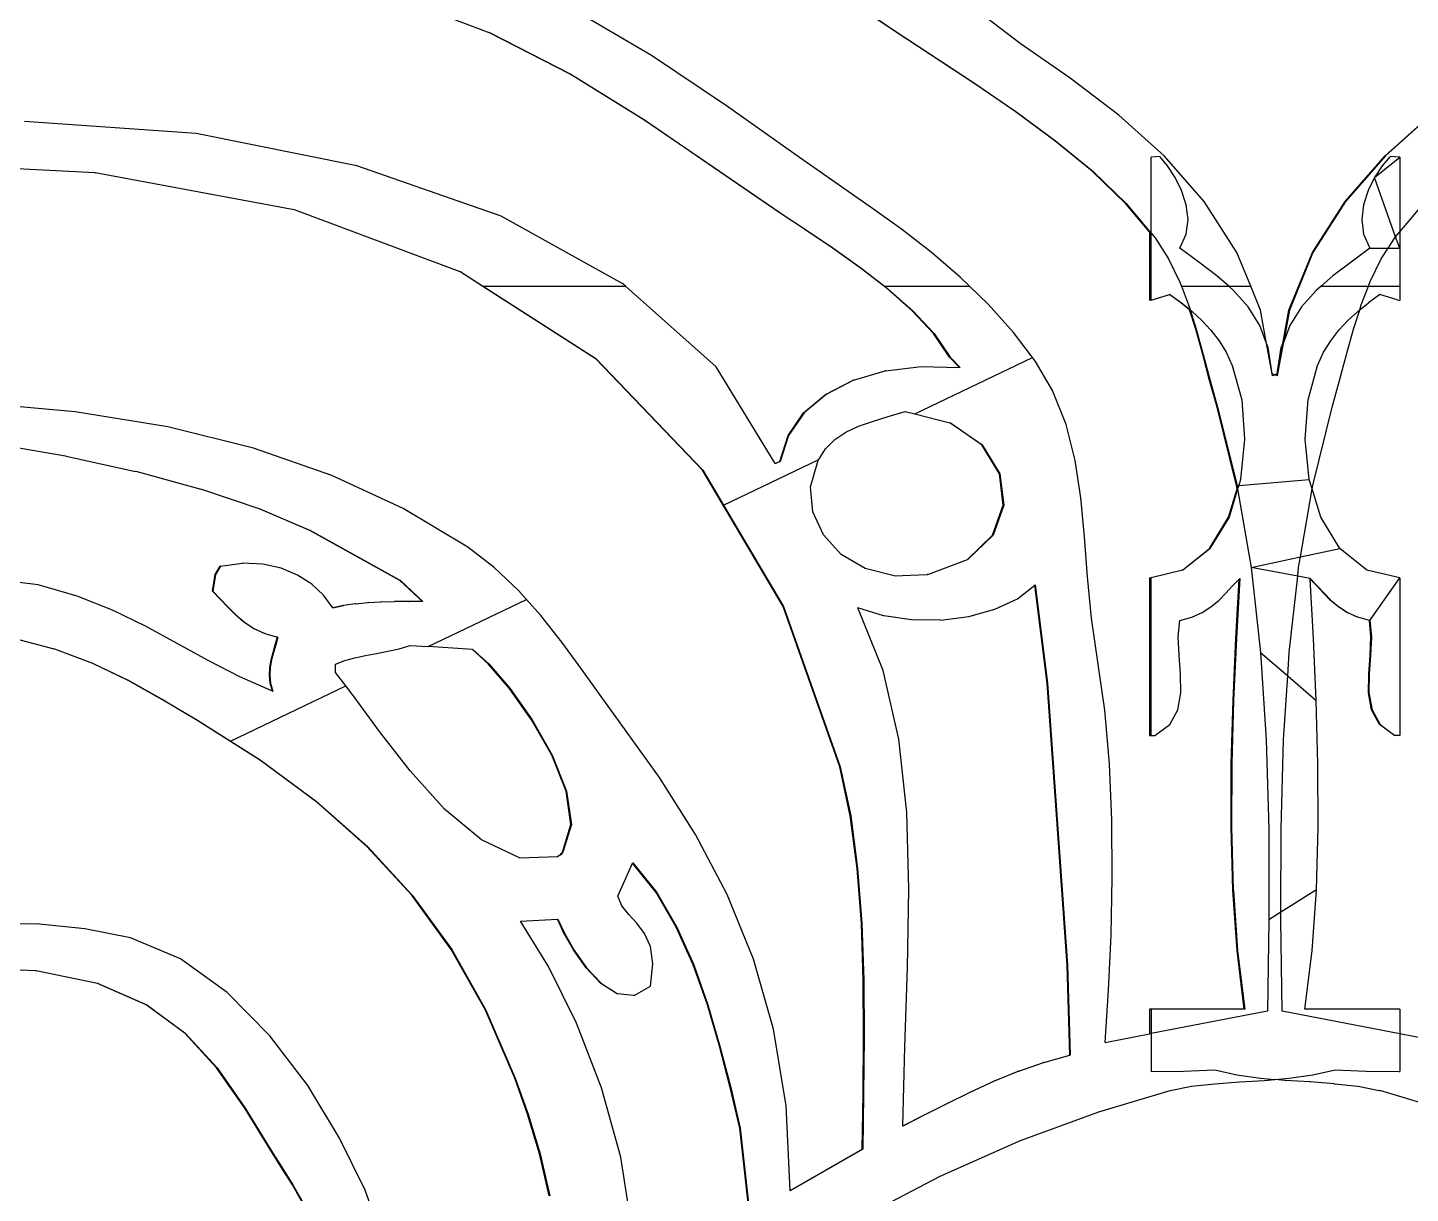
# Model space of a CAD drawing. Header units: inches. Extents: x -2812 to 9774, y -15726 to -746.
# Drawn here: x 3385.83 to 3399.55, y -9112.8 to -9101.23 of the extents above; entities that cross this region are included whole.
import ezdxf

# ---------------------------------------------------------------- set-up
doc = ezdxf.new("R2010")
doc.units = ezdxf.units.IN
doc.header["$LTSCALE"] = 17
doc.header["$MEASUREMENT"] = 0
doc.layers.add('OUTLINE', color=1, linetype='Continuous', lineweight=25)

# ---------------------------------------------------------------- blocks, each defined once
blk = doc.blocks.new('fddd')
for p, q in [((-503.295, -3276.347), (-504.759, -3275.227)), ((-504.54, -3276.223), (-505.276, -3275.722)), ((-505.272, -3275.722), (-504.535, -3276.223)), ((-508.554, -3276.244), (-509.422, -3275.916)), ((-506.954, -3276.465), (-507.743, -3276.002)), ((-507.76, -3276.651), (-508.554, -3276.244)), ((-508.549, -3276.244), (-508.554, -3276.244)), ((-508.549, -3276.244), (-507.755, -3276.651)), ((-503.748, -3276.745), (-504.54, -3276.223)), ((-504.535, -3276.223), (-504.54, -3276.223)), ((-504.535, -3276.223), (-503.744, -3276.745)), ((-506.209, -3276.965), (-506.954, -3276.465)), ((-502.8, -3276.69), (-503.295, -3276.347)), ((-507.029, -3277.104), (-507.76, -3276.651)), ((-507.755, -3276.651), (-507.76, -3276.651)), ((-507.755, -3276.651), (-507.024, -3277.104)), ((-503.344, -3277.021), (-503.748, -3276.745)), ((-503.744, -3276.745), (-503.748, -3276.745)), ((-503.744, -3276.745), (-503.339, -3277.021)), ((-502.317, -3277.058), (-502.8, -3276.69)), ((-505.485, -3277.478), (-506.209, -3276.965)), ((-502.95, -3277.311), (-503.344, -3277.021)), ((-503.339, -3277.021), (-503.344, -3277.021)), ((-503.339, -3277.021), (-502.945, -3277.311)), ((-511.471, -3277.241), (-513.174, -3277.122)), ((-506.341, -3277.573), (-507.029, -3277.104)), ((-507.024, -3277.104), (-507.029, -3277.104)), ((-507.024, -3277.104), (-506.337, -3277.573)), ((-501.867, -3277.462), (-502.317, -3277.058)), ((-499.673, -3277.462), (-499.223, -3277.058)), ((-499.219, -3277.058), (-499.669, -3277.462)), ((-509.876, -3277.559), (-511.471, -3277.241)), ((-502.58, -3277.615), (-502.95, -3277.311)), ((-502.945, -3277.311), (-502.95, -3277.311)), ((-502.945, -3277.311), (-502.575, -3277.615)), ((-512.477, -3277.629), (-514.802, -3277.509)), ((-508.445, -3278.061), (-509.876, -3277.559)), ((-505.681, -3278.027), (-506.341, -3277.573)), ((-506.337, -3277.573), (-506.341, -3277.573)), ((-506.337, -3277.573), (-505.676, -3278.027)), ((-504.759, -3277.985), (-505.485, -3277.478)), ((-501.91, -3277.467), (-501.996, -3277.476)), ((-501.996, -3278.228), (-501.996, -3277.476)), ((-501.833, -3277.56), (-501.91, -3277.467)), ((-501.469, -3277.913), (-501.867, -3277.462)), ((-501.757, -3277.675), (-501.833, -3277.56)), ((-500.071, -3277.913), (-499.673, -3277.462)), ((-499.669, -3277.462), (-500.066, -3277.913)), ((-499.778, -3277.675), (-499.529, -3277.476)), ((-499.702, -3277.56), (-499.778, -3277.675)), ((-499.625, -3277.467), (-499.702, -3277.56)), ((-499.673, -3277.462), (-499.669, -3277.462)), ((-499.539, -3277.476), (-499.625, -3277.467)), ((-499.529, -3277.476), (-499.539, -3277.476)), ((-499.529, -3277.476), (-499.529, -3278.217)), ((-512.477, -3277.629), (-512.473, -3277.629)), ((-510.5, -3277.998), (-512.473, -3277.629)), ((-502.246, -3277.936), (-502.58, -3277.615)), ((-502.575, -3277.615), (-502.58, -3277.615)), ((-502.575, -3277.615), (-502.241, -3277.936)), ((-501.693, -3277.805), (-501.757, -3277.675)), ((-499.778, -3277.675), (-499.843, -3277.805)), ((-499.57, -3278.265), (-499.778, -3277.675)), ((-501.647, -3277.946), (-501.693, -3277.805)), ((-499.843, -3277.805), (-499.888, -3277.946)), ((-504.474, -3278.188), (-504.759, -3277.985)), ((-502.241, -3277.936), (-502.246, -3277.936)), ((-502.011, -3278.217), (-502.246, -3277.936)), ((-502.241, -3277.936), (-502.011, -3278.211)), ((-501.629, -3278.092), (-501.647, -3277.946)), ((-501.144, -3278.42), (-501.469, -3277.913)), ((-500.396, -3278.42), (-500.071, -3277.913)), ((-500.066, -3277.913), (-500.391, -3278.42)), ((-500.071, -3277.913), (-500.066, -3277.913)), ((-499.888, -3277.946), (-499.906, -3278.092)), ((-499.529, -3278.217), (-499.294, -3277.936)), ((-510.495, -3277.998), (-510.5, -3277.998)), ((-508.851, -3278.614), (-510.495, -3277.998)), ((-507.238, -3278.731), (-508.445, -3278.061)), ((-505.431, -3278.193), (-505.681, -3278.027)), ((-505.676, -3278.027), (-505.681, -3278.027)), ((-505.676, -3278.027), (-505.426, -3278.193)), ((-501.647, -3278.239), (-501.629, -3278.092)), ((-499.906, -3278.092), (-499.888, -3278.239)), ((-505.16, -3278.375), (-505.431, -3278.193)), ((-505.426, -3278.193), (-505.431, -3278.193)), ((-505.426, -3278.193), (-505.155, -3278.375)), ((-504.18, -3278.416), (-504.474, -3278.188)), ((-502.011, -3278.211), (-502.011, -3278.217)), ((-502.011, -3278.211), (-501.996, -3278.228)), ((-501.996, -3278.234), (-502.011, -3278.217)), ((-502.011, -3278.217), (-502.011, -3278.379)), ((-501.996, -3278.228), (-501.956, -3278.276)), ((-501.996, -3278.234), (-501.996, -3278.228)), ((-501.996, -3278.339), (-501.996, -3278.234)), ((-501.711, -3278.379), (-501.647, -3278.239)), ((-499.888, -3278.239), (-499.824, -3278.379)), ((-499.57, -3278.265), (-499.529, -3278.217)), ((-499.529, -3278.217), (-499.529, -3278.379)), ((-504.883, -3278.572), (-505.16, -3278.375)), ((-505.155, -3278.375), (-505.16, -3278.375)), ((-505.155, -3278.375), (-504.878, -3278.572)), ((-502.011, -3278.379), (-501.996, -3278.339)), ((-502.011, -3278.379), (-502.011, -3278.755)), ((-501.996, -3278.379), (-502.011, -3278.379)), ((-501.996, -3278.379), (-501.996, -3278.339)), ((-501.996, -3278.755), (-501.996, -3278.379)), ((-501.956, -3278.276), (-501.823, -3278.485)), ((-501.523, -3278.516), (-501.711, -3278.379)), ((-499.824, -3278.379), (-500.012, -3278.516)), ((-499.824, -3278.379), (-499.645, -3278.379)), ((-499.712, -3278.485), (-499.645, -3278.379)), ((-499.645, -3278.379), (-499.579, -3278.276)), ((-499.645, -3278.379), (-499.529, -3278.379)), ((-499.579, -3278.276), (-499.57, -3278.265)), ((-499.529, -3278.379), (-499.57, -3278.265)), ((-499.529, -3278.379), (-499.529, -3278.755)), ((-503.89, -3278.667), (-504.18, -3278.416)), ((-501.823, -3278.485), (-501.714, -3278.707)), ((-501.343, -3278.652), (-501.523, -3278.516)), ((-501.008, -3278.755), (-501.144, -3278.42)), ((-500.628, -3278.994), (-500.396, -3278.42)), ((-500.391, -3278.42), (-500.624, -3278.994)), ((-500.396, -3278.42), (-500.391, -3278.42)), ((-500.012, -3278.516), (-500.192, -3278.652)), ((-499.821, -3278.707), (-499.712, -3278.485)), ((-507.507, -3279.476), (-508.851, -3278.614)), ((-508.846, -3278.614), (-508.851, -3278.614)), ((-508.846, -3278.614), (-508.627, -3278.755)), ((-504.613, -3278.781), (-504.883, -3278.572)), ((-504.878, -3278.572), (-504.883, -3278.572)), ((-504.878, -3278.572), (-504.642, -3278.755)), ((-503.799, -3278.755), (-503.89, -3278.667)), ((-501.226, -3278.755), (-501.343, -3278.652)), ((-500.192, -3278.652), (-500.309, -3278.755)), ((-508.627, -3278.755), (-507.212, -3278.755)), ((-508.627, -3278.755), (-507.503, -3279.476)), ((-507.212, -3278.755), (-507.238, -3278.731)), ((-506.312, -3279.555), (-507.212, -3278.755)), ((-504.642, -3278.755), (-504.609, -3278.781)), ((-504.642, -3278.755), (-503.799, -3278.755)), ((-504.366, -3279), (-504.613, -3278.781)), ((-504.609, -3278.781), (-504.613, -3278.781)), ((-504.609, -3278.781), (-504.361, -3279)), ((-503.613, -3278.934), (-503.799, -3278.755)), ((-501.996, -3278.755), (-502.011, -3278.755)), ((-502.011, -3278.755), (-502.011, -3278.898)), ((-501.996, -3278.893), (-501.996, -3278.755)), ((-501.714, -3278.707), (-501.696, -3278.755)), ((-501.696, -3278.755), (-501.624, -3278.94)), ((-501.696, -3278.755), (-501.226, -3278.755)), ((-501.226, -3278.755), (-501.008, -3278.755)), ((-501.177, -3278.797), (-501.226, -3278.755)), ((-501.033, -3278.959), (-501.177, -3278.797)), ((-500.912, -3278.994), (-501.008, -3278.755)), ((-500.358, -3278.797), (-500.502, -3278.959)), ((-500.309, -3278.755), (-500.358, -3278.797)), ((-500.309, -3278.755), (-499.839, -3278.755)), ((-499.911, -3278.94), (-499.839, -3278.755)), ((-499.839, -3278.755), (-499.821, -3278.707)), ((-499.839, -3278.755), (-499.529, -3278.755)), ((-499.529, -3278.755), (-499.529, -3278.898)), ((-503.361, -3279.214), (-503.613, -3278.934)), ((-501.996, -3278.893), (-502.011, -3278.898)), ((-501.996, -3278.894), (-502.011, -3278.898)), ((-501.996, -3278.894), (-501.814, -3278.837)), ((-501.996, -3278.894), (-501.996, -3278.893)), ((-501.814, -3278.837), (-501.81, -3278.836)), ((-501.701, -3278.92), (-501.814, -3278.837)), ((-501.81, -3278.836), (-501.696, -3278.92)), ((-501.701, -3278.92), (-501.696, -3278.92)), ((-501.614, -3278.989), (-501.701, -3278.92)), ((-501.696, -3278.92), (-501.615, -3278.984)), ((-501.624, -3278.94), (-501.609, -3278.989)), ((-499.926, -3278.989), (-499.839, -3278.92)), ((-499.926, -3278.989), (-499.911, -3278.94)), ((-499.725, -3278.836), (-499.839, -3278.92)), ((-499.543, -3278.894), (-499.725, -3278.836)), ((-499.543, -3278.894), (-499.529, -3278.898)), ((-504.155, -3279.226), (-504.366, -3279)), ((-504.361, -3279), (-504.366, -3279)), ((-504.361, -3279), (-504.15, -3279.226)), ((-501.614, -3278.989), (-501.615, -3278.984)), ((-501.615, -3278.984), (-501.609, -3278.989)), ((-501.553, -3279.183), (-501.614, -3278.989)), ((-501.609, -3278.989), (-501.548, -3279.183)), ((-501.609, -3278.989), (-501.589, -3279.005)), ((-501.589, -3279.005), (-501.491, -3279.095)), ((-500.917, -3279.145), (-501.033, -3278.959)), ((-500.85, -3279.323), (-500.912, -3278.994)), ((-500.689, -3279.323), (-500.628, -3278.994)), ((-500.624, -3278.994), (-500.68, -3279.298)), ((-500.628, -3278.994), (-500.624, -3278.994)), ((-500.502, -3278.959), (-500.618, -3279.145)), ((-500.044, -3279.095), (-499.946, -3279.005)), ((-499.987, -3279.183), (-499.926, -3278.989)), ((-499.946, -3279.005), (-499.926, -3278.989)), ((-503.173, -3279.462), (-503.361, -3279.214)), ((-501.483, -3279.434), (-501.553, -3279.183)), ((-501.548, -3279.183), (-501.553, -3279.183)), ((-501.548, -3279.183), (-501.479, -3279.434)), ((-501.491, -3279.095), (-501.402, -3279.191)), ((-501.402, -3279.191), (-501.322, -3279.296)), ((-500.85, -3279.323), (-500.917, -3279.145)), ((-500.618, -3279.145), (-500.685, -3279.323)), ((-500.213, -3279.296), (-500.133, -3279.191)), ((-500.133, -3279.191), (-500.044, -3279.095)), ((-500.057, -3279.434), (-499.987, -3279.183)), ((-503.995, -3279.458), (-504.155, -3279.226)), ((-504.15, -3279.226), (-504.155, -3279.226)), ((-504.15, -3279.226), (-503.99, -3279.458)), ((-501.322, -3279.296), (-501.251, -3279.411)), ((-500.835, -3279.364), (-500.85, -3279.323)), ((-500.794, -3279.624), (-500.85, -3279.323)), ((-500.685, -3279.323), (-500.741, -3279.624)), ((-500.705, -3279.364), (-500.689, -3279.323)), ((-500.685, -3279.323), (-500.7, -3279.364)), ((-500.689, -3279.323), (-500.68, -3279.298)), ((-500.68, -3279.298), (-500.685, -3279.323)), ((-500.284, -3279.411), (-500.213, -3279.296)), ((-507.503, -3279.476), (-507.507, -3279.476)), ((-506.447, -3280.582), (-507.507, -3279.476)), ((-507.503, -3279.476), (-506.443, -3280.582)), ((-504.342, -3280.021), (-503.173, -3279.462)), ((-503.896, -3279.561), (-503.995, -3279.458)), ((-503.99, -3279.458), (-503.995, -3279.458)), ((-503.99, -3279.458), (-503.891, -3279.562)), ((-503.144, -3279.501), (-503.173, -3279.462)), ((-501.415, -3279.692), (-501.483, -3279.434)), ((-501.479, -3279.434), (-501.483, -3279.434)), ((-501.479, -3279.434), (-501.41, -3279.692)), ((-501.251, -3279.411), (-501.191, -3279.541)), ((-500.794, -3279.624), (-500.835, -3279.364)), ((-500.746, -3279.624), (-500.705, -3279.364)), ((-500.746, -3279.624), (-500.718, -3279.479)), ((-500.718, -3279.479), (-500.741, -3279.624)), ((-500.7, -3279.364), (-500.718, -3279.479)), ((-500.7, -3279.364), (-500.705, -3279.364)), ((-500.345, -3279.541), (-500.284, -3279.411)), ((-500.125, -3279.692), (-500.057, -3279.434)), ((-505.727, -3280.514), (-506.312, -3279.555)), ((-504.948, -3279.689), (-504.634, -3279.596)), ((-504.629, -3279.596), (-504.634, -3279.596)), ((-504.629, -3279.596), (-504.278, -3279.552)), ((-504.278, -3279.552), (-503.896, -3279.561)), ((-503.891, -3279.562), (-503.896, -3279.561)), ((-502.973, -3279.79), (-503.144, -3279.501)), ((-501.191, -3279.541), (-501.097, -3279.884)), ((-500.77, -3279.634), (-500.794, -3279.624)), ((-500.791, -3279.645), (-500.794, -3279.624)), ((-500.768, -3279.635), (-500.791, -3279.645)), ((-500.77, -3279.634), (-500.746, -3279.624)), ((-500.768, -3279.635), (-500.77, -3279.634)), ((-500.745, -3279.625), (-500.768, -3279.635)), ((-500.744, -3279.645), (-500.768, -3279.635)), ((-500.745, -3279.625), (-500.746, -3279.624)), ((-500.741, -3279.624), (-500.746, -3279.624)), ((-500.741, -3279.624), (-500.745, -3279.625)), ((-500.741, -3279.624), (-500.744, -3279.645)), ((-500.438, -3279.884), (-500.345, -3279.541)), ((-505.226, -3279.829), (-504.953, -3279.689)), ((-504.948, -3279.689), (-505.221, -3279.829)), ((-504.948, -3279.689), (-504.953, -3279.689)), ((-501.341, -3279.956), (-501.415, -3279.692)), ((-501.41, -3279.692), (-501.415, -3279.692)), ((-501.41, -3279.692), (-501.337, -3279.956)), ((-500.199, -3279.956), (-500.125, -3279.692)), ((-505.444, -3280.012), (-505.226, -3279.829)), ((-505.221, -3279.829), (-505.44, -3280.012)), ((-505.221, -3279.829), (-505.226, -3279.829)), ((-502.838, -3280.128), (-502.973, -3279.79)), ((-501.097, -3279.884), (-501.069, -3280.273)), ((-500.466, -3280.273), (-500.438, -3279.884)), ((-512.674, -3280.001), (-513.673, -3279.914)), ((-511.752, -3280.151), (-512.674, -3280.001)), ((-505.599, -3280.235), (-505.444, -3280.012)), ((-505.44, -3280.012), (-505.594, -3280.235)), ((-505.44, -3280.012), (-505.444, -3280.012)), ((-504.605, -3280.049), (-504.436, -3279.997)), ((-504.436, -3279.997), (-504.342, -3280.021)), ((-504.342, -3280.021), (-503.992, -3280.11)), ((-501.148, -3280.733), (-501.341, -3279.956)), ((-501.337, -3279.956), (-501.341, -3279.956)), ((-501.337, -3279.956), (-501.143, -3280.733)), ((-500.392, -3280.733), (-500.199, -3279.956)), ((-510.904, -3280.362), (-511.752, -3280.151)), ((-505.024, -3280.202), (-504.9, -3280.144)), ((-504.9, -3280.144), (-504.76, -3280.096)), ((-504.76, -3280.096), (-504.605, -3280.049)), ((-503.677, -3280.33), (-503.992, -3280.11)), ((-503.992, -3280.11), (-503.987, -3280.11)), ((-503.987, -3280.11), (-503.673, -3280.33)), ((-502.749, -3280.484), (-502.838, -3280.128)), ((-512.767, -3280.442), (-513.473, -3280.322)), ((-505.681, -3280.495), (-505.599, -3280.235)), ((-505.594, -3280.235), (-505.676, -3280.495)), ((-505.594, -3280.235), (-505.599, -3280.235)), ((-505.227, -3280.37), (-505.133, -3280.275)), ((-505.133, -3280.275), (-505.024, -3280.202)), ((-501.069, -3280.273), (-501.109, -3280.673)), ((-500.426, -3280.673), (-500.466, -3280.273)), ((-512.762, -3280.442), (-512.767, -3280.442)), ((-512.762, -3280.442), (-512.073, -3280.594)), ((-510.127, -3280.633), (-510.904, -3280.362)), ((-505.292, -3280.476), (-505.227, -3280.37)), ((-503.5, -3280.616), (-503.677, -3280.33)), ((-503.673, -3280.33), (-503.677, -3280.33)), ((-503.673, -3280.33), (-503.496, -3280.616)), ((-512.068, -3280.594), (-512.073, -3280.594)), ((-511.421, -3280.771), (-512.068, -3280.594)), ((-506.443, -3280.582), (-506.447, -3280.582)), ((-505.648, -3281.932), (-506.447, -3280.582)), ((-506.443, -3280.582), (-506.238, -3280.928)), ((-506.238, -3280.928), (-505.292, -3280.476)), ((-505.727, -3280.514), (-505.681, -3280.495)), ((-505.726, -3280.516), (-505.727, -3280.514)), ((-505.676, -3280.495), (-505.726, -3280.516)), ((-505.676, -3280.495), (-505.681, -3280.495)), ((-505.375, -3280.745), (-505.304, -3280.495)), ((-505.304, -3280.495), (-505.292, -3280.476)), ((-502.693, -3280.855), (-502.749, -3280.484)), ((-509.419, -3280.961), (-510.127, -3280.633)), ((-503.496, -3280.616), (-503.5, -3280.616)), ((-503.463, -3280.927), (-503.5, -3280.616)), ((-503.496, -3280.616), (-503.459, -3280.927)), ((-501.142, -3280.766), (-501.148, -3280.733)), ((-501.143, -3280.733), (-501.148, -3280.733)), ((-501.143, -3280.733), (-501.127, -3280.732)), ((-501.143, -3280.733), (-501.139, -3280.756)), ((-501.127, -3280.732), (-501.138, -3280.766)), ((-501.127, -3280.732), (-500.426, -3280.673)), ((-501.109, -3280.673), (-501.127, -3280.732)), ((-500.398, -3280.766), (-500.426, -3280.673)), ((-500.398, -3280.766), (-500.392, -3280.733)), ((-511.416, -3280.771), (-511.421, -3280.771)), ((-510.836, -3280.968), (-511.416, -3280.771)), ((-505.353, -3280.993), (-505.375, -3280.745)), ((-502.657, -3281.241), (-502.693, -3280.855)), ((-501.227, -3281.047), (-501.142, -3280.766)), ((-501.138, -3280.766), (-501.223, -3281.047)), ((-501.142, -3280.766), (-501.139, -3280.756)), ((-501.139, -3280.756), (-501.138, -3280.766)), ((-501.138, -3280.766), (-501.004, -3281.546)), ((-500.514, -3281.442), (-500.398, -3280.766)), ((-500.313, -3281.047), (-500.398, -3280.766)), ((-510.832, -3280.968), (-510.836, -3280.968)), ((-510.343, -3281.179), (-510.836, -3280.968)), ((-510.832, -3280.968), (-510.338, -3281.179)), ((-508.776, -3281.345), (-509.419, -3280.961)), ((-506.238, -3280.928), (-505.643, -3281.932)), ((-505.248, -3281.223), (-505.353, -3280.993)), ((-503.569, -3281.224), (-503.463, -3280.927)), ((-503.459, -3280.927), (-503.564, -3281.224)), ((-503.459, -3280.927), (-503.463, -3280.927)), ((-501.417, -3281.359), (-501.227, -3281.047)), ((-501.223, -3281.047), (-501.412, -3281.359)), ((-501.227, -3281.047), (-501.223, -3281.047)), ((-500.123, -3281.359), (-500.313, -3281.047)), ((-509.45, -3281.677), (-510.343, -3281.179)), ((-510.338, -3281.179), (-510.343, -3281.179)), ((-510.338, -3281.179), (-509.445, -3281.677)), ((-505.072, -3281.417), (-505.248, -3281.223)), ((-503.819, -3281.467), (-503.569, -3281.224)), ((-503.564, -3281.224), (-503.815, -3281.467)), ((-503.564, -3281.224), (-503.569, -3281.224)), ((-502.626, -3281.64), (-502.657, -3281.241)), ((-508.515, -3281.545), (-508.776, -3281.345)), ((-504.834, -3281.558), (-505.072, -3281.417)), ((-501.686, -3281.574), (-501.417, -3281.359)), ((-501.413, -3281.36), (-501.681, -3281.574)), ((-501.413, -3281.36), (-501.417, -3281.359)), ((-501.413, -3281.36), (-501.412, -3281.359)), ((-500.514, -3281.442), (-500.123, -3281.359)), ((-499.854, -3281.574), (-500.123, -3281.359)), ((-511.285, -3281.615), (-511.235, -3281.532)), ((-511.231, -3281.532), (-511.28, -3281.615)), ((-511.231, -3281.532), (-511.235, -3281.532)), ((-511.231, -3281.532), (-511.016, -3281.505)), ((-511.016, -3281.505), (-511.012, -3281.505)), ((-511.011, -3281.505), (-511.012, -3281.505)), ((-510.81, -3281.513), (-511.011, -3281.505)), ((-510.627, -3281.554), (-510.81, -3281.513)), ((-510.466, -3281.621), (-510.627, -3281.554)), ((-508.275, -3281.774), (-508.515, -3281.545)), ((-504.213, -3281.615), (-503.819, -3281.467)), ((-503.815, -3281.467), (-503.819, -3281.467)), ((-501.004, -3281.546), (-500.514, -3281.442)), ((-501.004, -3281.546), (-500.91, -3282.389)), ((-500.541, -3281.633), (-501.004, -3281.546)), ((-500.541, -3281.633), (-500.532, -3281.546)), ((-500.532, -3281.546), (-500.514, -3281.442)), ((-513.041, -3281.718), (-513.845, -3281.619)), ((-511.31, -3281.781), (-511.285, -3281.615)), ((-511.28, -3281.615), (-511.305, -3281.781)), ((-511.28, -3281.615), (-511.285, -3281.615)), ((-510.325, -3281.712), (-510.466, -3281.621)), ((-509.445, -3281.677), (-509.45, -3281.677)), ((-509.227, -3281.884), (-509.45, -3281.677)), ((-509.445, -3281.677), (-509.222, -3281.884)), ((-504.545, -3281.629), (-504.834, -3281.558)), ((-504.545, -3281.629), (-504.218, -3281.615)), ((-504.213, -3281.615), (-504.218, -3281.615)), ((-502.587, -3282.048), (-502.626, -3281.64)), ((-502.011, -3281.65), (-501.996, -3281.648)), ((-502.011, -3281.65), (-502.011, -3283.213)), ((-501.996, -3281.671), (-502.011, -3281.65)), ((-501.686, -3281.574), (-501.996, -3281.648)), ((-501.996, -3281.671), (-501.996, -3281.648)), ((-501.996, -3283.213), (-501.996, -3281.671)), ((-501.686, -3281.574), (-501.681, -3281.574)), ((-501.187, -3281.729), (-501.121, -3281.661)), ((-501.154, -3282.251), (-501.121, -3281.661)), ((-501.116, -3281.656), (-501.149, -3282.251)), ((-501.121, -3281.661), (-501.116, -3281.656)), ((-500.626, -3282.389), (-500.541, -3281.633)), ((-500.419, -3281.656), (-500.541, -3281.633)), ((-500.419, -3281.656), (-500.348, -3281.729)), ((-500.419, -3281.661), (-500.419, -3281.656)), ((-500.353, -3281.729), (-500.419, -3281.661)), ((-500.386, -3282.251), (-500.419, -3281.661)), ((-499.529, -3281.65), (-499.854, -3281.574)), ((-499.824, -3282.071), (-499.529, -3281.65)), ((-499.529, -3281.65), (-499.529, -3283.213)), ((-512.654, -3281.83), (-513.041, -3281.718)), ((-512.302, -3281.97), (-512.654, -3281.83)), ((-511.233, -3281.86), (-511.31, -3281.781)), ((-511.305, -3281.781), (-511.31, -3281.781)), ((-511.305, -3281.781), (-511.229, -3281.86)), ((-510.208, -3281.822), (-510.325, -3281.712)), ((-510.115, -3281.946), (-510.208, -3281.822)), ((-508.195, -3281.865), (-508.275, -3281.774)), ((-503.323, -3281.856), (-503.151, -3281.722)), ((-503.151, -3281.722), (-503.147, -3281.718)), ((-503.027, -3282.693), (-503.151, -3281.722)), ((-503.147, -3281.718), (-503.023, -3282.693)), ((-501.325, -3281.873), (-501.255, -3281.802)), ((-501.255, -3281.802), (-501.187, -3281.729)), ((-500.285, -3281.802), (-500.353, -3281.729)), ((-500.353, -3281.729), (-500.348, -3281.729)), ((-500.348, -3281.729), (-500.28, -3281.802)), ((-500.215, -3281.873), (-500.285, -3281.802)), ((-500.28, -3281.802), (-500.285, -3281.802)), ((-500.28, -3281.802), (-500.21, -3281.873)), ((-511.159, -3281.94), (-511.233, -3281.86)), ((-511.229, -3281.86), (-511.233, -3281.86)), ((-511.229, -3281.86), (-511.154, -3281.94)), ((-511.082, -3282.017), (-511.159, -3281.94)), ((-511.154, -3281.94), (-511.159, -3281.94)), ((-511.154, -3281.94), (-511.077, -3282.017)), ((-510.115, -3281.946), (-510.01, -3281.923)), ((-510.01, -3281.923), (-510.115, -3281.946)), ((-510.115, -3281.946), (-510.115, -3281.946)), ((-510.006, -3281.923), (-510.01, -3281.923)), ((-509.893, -3281.906), (-510.006, -3281.923)), ((-509.889, -3281.906), (-509.893, -3281.906)), ((-509.889, -3281.906), (-509.77, -3281.894)), ((-509.765, -3281.894), (-509.77, -3281.894)), ((-509.765, -3281.894), (-509.64, -3281.887)), ((-509.635, -3281.887), (-509.64, -3281.887)), ((-509.635, -3281.887), (-509.505, -3281.884)), ((-509.501, -3281.884), (-509.505, -3281.884)), ((-509.367, -3281.884), (-509.501, -3281.884)), ((-509.367, -3281.884), (-509.365, -3281.884)), ((-509.363, -3281.884), (-509.365, -3281.884)), ((-509.227, -3281.884), (-509.363, -3281.884)), ((-509.222, -3281.884), (-509.227, -3281.884)), ((-509.17, -3282.332), (-508.195, -3281.865)), ((-508.052, -3282.024), (-508.195, -3281.865)), ((-505.643, -3281.932), (-505.648, -3281.932)), ((-505.086, -3283.523), (-505.648, -3281.932)), ((-505.643, -3281.932), (-505.081, -3283.523)), ((-504.907, -3281.946), (-504.907, -3281.948)), ((-504.652, -3282.027), (-504.907, -3281.948)), ((-504.654, -3282.57), (-504.907, -3281.948)), ((-503.804, -3282.033), (-503.546, -3281.961)), ((-503.546, -3281.961), (-503.323, -3281.856)), ((-501.489, -3281.994), (-501.402, -3281.938)), ((-501.402, -3281.938), (-501.325, -3281.873)), ((-500.138, -3281.938), (-500.215, -3281.873)), ((-500.21, -3281.873), (-500.215, -3281.873)), ((-500.21, -3281.873), (-500.133, -3281.938)), ((-500.051, -3281.994), (-500.138, -3281.938)), ((-500.133, -3281.938), (-500.138, -3281.938)), ((-500.133, -3281.938), (-500.046, -3281.994)), ((-511.974, -3282.13), (-512.302, -3281.97)), ((-511.077, -3282.017), (-511.082, -3282.017)), ((-510.998, -3282.089), (-511.082, -3282.017)), ((-511.077, -3282.017), (-510.993, -3282.089)), ((-510.993, -3282.089), (-510.998, -3282.089)), ((-510.903, -3282.151), (-510.998, -3282.089)), ((-510.993, -3282.089), (-510.899, -3282.151)), ((-507.843, -3282.289), (-508.052, -3282.024)), ((-504.647, -3282.027), (-504.652, -3282.027)), ((-504.372, -3282.067), (-504.647, -3282.027)), ((-504.367, -3282.067), (-504.372, -3282.067)), ((-504.086, -3282.069), (-504.367, -3282.067)), ((-504.082, -3282.069), (-504.086, -3282.069)), ((-504.082, -3282.069), (-503.804, -3282.033)), ((-502.456, -3282.961), (-502.587, -3282.048)), ((-501.726, -3282.235), (-501.711, -3282.071)), ((-501.711, -3282.071), (-501.591, -3282.04)), ((-501.591, -3282.04), (-501.489, -3281.994)), ((-499.949, -3282.04), (-500.051, -3281.994)), ((-500.046, -3281.994), (-500.051, -3281.994)), ((-500.046, -3281.994), (-499.945, -3282.04)), ((-499.945, -3282.04), (-499.949, -3282.04)), ((-499.829, -3282.071), (-499.945, -3282.04)), ((-499.814, -3282.235), (-499.829, -3282.071)), ((-499.824, -3282.071), (-499.829, -3282.071)), ((-499.824, -3282.071), (-499.809, -3282.235)), ((-511.661, -3282.301), (-511.974, -3282.13)), ((-510.794, -3282.202), (-510.903, -3282.151)), ((-510.899, -3282.151), (-510.903, -3282.151)), ((-510.899, -3282.151), (-510.789, -3282.202)), ((-510.789, -3282.202), (-510.794, -3282.202)), ((-510.789, -3282.202), (-510.665, -3282.237)), ((-510.687, -3282.314), (-510.665, -3282.237)), ((-510.66, -3282.237), (-510.683, -3282.314)), ((-510.66, -3282.237), (-510.665, -3282.237)), ((-501.717, -3282.417), (-501.726, -3282.235)), ((-499.823, -3282.417), (-499.814, -3282.235)), ((-499.809, -3282.235), (-499.818, -3282.417)), ((-499.809, -3282.235), (-499.814, -3282.235)), ((-512.88, -3282.356), (-513.305, -3282.246)), ((-512.875, -3282.356), (-512.88, -3282.356)), ((-512.498, -3282.499), (-512.875, -3282.356)), ((-511.352, -3282.471), (-511.661, -3282.301)), ((-510.709, -3282.389), (-510.687, -3282.314)), ((-510.683, -3282.314), (-510.705, -3282.389)), ((-510.683, -3282.314), (-510.687, -3282.314)), ((-509.681, -3282.4), (-509.57, -3282.378)), ((-509.57, -3282.378), (-509.457, -3282.352)), ((-509.457, -3282.352), (-509.347, -3282.32)), ((-509.347, -3282.32), (-509.17, -3282.332)), ((-508.731, -3282.361), (-509.17, -3282.332)), ((-508.574, -3282.502), (-508.731, -3282.361)), ((-508.731, -3282.361), (-508.726, -3282.361)), ((-508.726, -3282.361), (-508.569, -3282.502)), ((-507.644, -3282.559), (-507.843, -3282.289)), ((-501.182, -3282.866), (-501.154, -3282.251)), ((-501.149, -3282.251), (-501.177, -3282.862)), ((-501.154, -3282.251), (-501.149, -3282.251)), ((-500.358, -3282.866), (-500.386, -3282.251)), ((-512.146, -3282.669), (-512.498, -3282.499)), ((-512.493, -3282.499), (-512.498, -3282.499)), ((-512.493, -3282.499), (-512.141, -3282.669)), ((-511.039, -3282.633), (-511.352, -3282.471)), ((-510.741, -3282.538), (-510.728, -3282.463)), ((-510.724, -3282.463), (-510.737, -3282.538)), ((-510.728, -3282.463), (-510.709, -3282.389)), ((-510.724, -3282.463), (-510.728, -3282.463)), ((-510.705, -3282.389), (-510.724, -3282.463)), ((-510.705, -3282.389), (-510.709, -3282.389)), ((-510.09, -3282.506), (-509.997, -3282.471)), ((-510.09, -3282.589), (-510.09, -3282.506)), ((-509.997, -3282.471), (-509.897, -3282.443)), ((-509.897, -3282.443), (-509.791, -3282.421)), ((-509.791, -3282.421), (-509.681, -3282.4)), ((-508.366, -3282.744), (-508.574, -3282.502)), ((-508.569, -3282.502), (-508.574, -3282.502)), ((-508.569, -3282.502), (-508.361, -3282.744)), ((-501.703, -3282.606), (-501.717, -3282.417)), ((-500.91, -3282.389), (-500.854, -3283.257)), ((-500.91, -3282.389), (-500.64, -3282.622)), ((-500.64, -3282.622), (-500.626, -3282.389)), ((-499.837, -3282.606), (-499.823, -3282.417)), ((-499.818, -3282.417), (-499.832, -3282.606)), ((-499.818, -3282.417), (-499.823, -3282.417)), ((-510.715, -3282.774), (-511.039, -3282.633)), ((-510.745, -3282.614), (-510.741, -3282.538)), ((-510.741, -3282.614), (-510.745, -3282.614)), ((-510.737, -3282.693), (-510.745, -3282.614)), ((-510.737, -3282.538), (-510.741, -3282.614)), ((-510.737, -3282.538), (-510.741, -3282.538)), ((-510.741, -3282.614), (-510.733, -3282.693)), ((-509.987, -3282.722), (-510.09, -3282.589)), ((-507.452, -3282.828), (-507.644, -3282.559)), ((-504.499, -3283.251), (-504.654, -3282.57)), ((-501.702, -3282.791), (-501.703, -3282.606)), ((-500.681, -3283.257), (-500.64, -3282.622)), ((-500.64, -3282.622), (-500.358, -3282.866)), ((-499.838, -3282.791), (-499.837, -3282.606)), ((-499.832, -3282.606), (-499.837, -3282.606)), ((-499.832, -3282.606), (-499.834, -3282.791)), ((-511.805, -3282.861), (-512.146, -3282.669)), ((-512.141, -3282.669), (-512.146, -3282.669)), ((-512.141, -3282.669), (-511.801, -3282.861)), ((-511.132, -3283.27), (-509.987, -3282.722)), ((-510.715, -3282.774), (-510.737, -3282.693)), ((-510.733, -3282.693), (-510.737, -3282.693)), ((-510.733, -3282.693), (-510.71, -3282.776)), ((-510.71, -3282.776), (-510.715, -3282.774)), ((-509.904, -3282.829), (-509.987, -3282.722)), ((-508.144, -3283.057), (-508.366, -3282.744)), ((-508.361, -3282.744), (-508.366, -3282.744)), ((-508.361, -3282.744), (-508.139, -3283.057)), ((-502.829, -3285.493), (-503.027, -3282.693)), ((-503.027, -3282.693), (-503.023, -3282.693)), ((-503.023, -3282.693), (-502.824, -3285.493)), ((-501.732, -3282.96), (-501.702, -3282.791)), ((-499.808, -3282.96), (-499.838, -3282.791)), ((-499.834, -3282.791), (-499.838, -3282.791)), ((-499.834, -3282.791), (-499.804, -3282.96)), ((-511.459, -3283.066), (-511.805, -3282.861)), ((-511.801, -3282.861), (-511.805, -3282.861)), ((-511.801, -3282.861), (-511.454, -3283.066)), ((-509.653, -3283.173), (-509.904, -3282.829)), ((-507.263, -3283.087), (-507.452, -3282.828)), ((-501.2, -3283.494), (-501.182, -3282.866)), ((-501.177, -3282.866), (-501.195, -3283.494)), ((-501.177, -3282.862), (-501.182, -3282.866)), ((-501.182, -3282.866), (-501.177, -3282.866)), ((-501.177, -3282.862), (-501.177, -3282.866)), ((-500.34, -3283.494), (-500.358, -3282.866)), ((-510.838, -3283.459), (-511.459, -3283.066)), ((-511.454, -3283.066), (-511.459, -3283.066)), ((-511.454, -3283.066), (-511.132, -3283.27)), ((-507.943, -3283.408), (-508.144, -3283.057)), ((-508.139, -3283.057), (-508.144, -3283.057)), ((-508.139, -3283.057), (-507.939, -3283.408)), ((-502.41, -3283.495), (-502.456, -3282.961)), ((-501.811, -3283.104), (-501.732, -3282.96)), ((-499.729, -3283.104), (-499.808, -3282.96)), ((-499.804, -3282.96), (-499.808, -3282.96)), ((-499.804, -3282.96), (-499.724, -3283.104)), ((-509.35, -3283.564), (-509.653, -3283.173)), ((-506.873, -3283.631), (-507.263, -3283.087)), ((-501.959, -3283.212), (-501.811, -3283.104)), ((-499.581, -3283.212), (-499.729, -3283.104)), ((-499.724, -3283.104), (-499.729, -3283.104)), ((-499.724, -3283.104), (-499.576, -3283.212)), ((-511.132, -3283.27), (-510.834, -3283.459)), ((-504.421, -3283.978), (-504.499, -3283.251)), ((-502.011, -3283.213), (-501.996, -3283.213)), ((-501.996, -3283.213), (-501.959, -3283.212)), ((-500.854, -3283.257), (-500.829, -3284.143)), ((-500.706, -3284.143), (-500.681, -3283.257)), ((-499.576, -3283.212), (-499.581, -3283.212)), ((-499.543, -3283.213), (-499.576, -3283.212)), ((-499.529, -3283.213), (-499.543, -3283.213)), ((-510.279, -3283.871), (-510.838, -3283.459)), ((-510.834, -3283.459), (-510.838, -3283.459)), ((-510.834, -3283.459), (-510.274, -3283.871)), ((-507.801, -3283.765), (-507.943, -3283.408)), ((-507.939, -3283.408), (-507.943, -3283.408)), ((-507.939, -3283.408), (-507.797, -3283.765)), ((-509.009, -3283.943), (-509.35, -3283.564)), ((-505.081, -3283.523), (-505.086, -3283.523)), ((-504.982, -3284.011), (-505.086, -3283.523)), ((-505.081, -3283.523), (-504.977, -3284.011)), ((-502.386, -3284.055), (-502.41, -3283.495)), ((-501.203, -3284.123), (-501.2, -3283.494)), ((-501.2, -3283.494), (-501.195, -3283.494)), ((-501.195, -3283.494), (-501.198, -3284.123)), ((-500.337, -3284.123), (-500.34, -3283.494)), ((-506.517, -3284.196), (-506.873, -3283.631)), ((-509.778, -3284.314), (-510.279, -3283.871)), ((-510.274, -3283.871), (-510.279, -3283.871)), ((-510.274, -3283.871), (-509.773, -3284.314)), ((-507.754, -3284.098), (-507.801, -3283.765)), ((-507.797, -3283.765), (-507.801, -3283.765)), ((-507.797, -3283.765), (-507.749, -3284.098)), ((-508.641, -3284.25), (-509.009, -3283.943)), ((-504.912, -3284.533), (-504.982, -3284.011)), ((-504.977, -3284.011), (-504.982, -3284.011)), ((-504.977, -3284.011), (-504.908, -3284.533)), ((-504.4, -3284.739), (-504.421, -3283.978)), ((-507.838, -3284.373), (-507.754, -3284.098)), ((-507.749, -3284.098), (-507.833, -3284.373)), ((-507.749, -3284.098), (-507.754, -3284.098)), ((-502.382, -3284.625), (-502.386, -3284.055)), ((-501.203, -3284.123), (-501.198, -3284.123)), ((-501.185, -3284.745), (-501.203, -3284.123)), ((-501.198, -3284.123), (-501.181, -3284.745)), ((-500.829, -3284.143), (-500.827, -3285.042)), ((-500.708, -3284.967), (-500.706, -3284.143)), ((-500.354, -3284.745), (-500.337, -3284.123)), ((-508.262, -3284.426), (-508.641, -3284.25)), ((-506.202, -3284.792), (-506.517, -3284.196)), ((-509.333, -3284.799), (-509.778, -3284.314)), ((-509.773, -3284.314), (-509.778, -3284.314)), ((-509.773, -3284.314), (-509.328, -3284.799)), ((-508.262, -3284.426), (-507.888, -3284.414)), ((-507.888, -3284.414), (-507.872, -3284.405)), ((-507.883, -3284.414), (-507.888, -3284.414)), ((-507.867, -3284.405), (-507.883, -3284.414)), ((-507.872, -3284.405), (-507.863, -3284.4)), ((-507.867, -3284.405), (-507.872, -3284.405)), ((-507.858, -3284.4), (-507.867, -3284.405)), ((-507.863, -3284.4), (-507.855, -3284.393)), ((-507.858, -3284.4), (-507.863, -3284.4)), ((-507.85, -3284.393), (-507.858, -3284.4)), ((-507.855, -3284.393), (-507.849, -3284.386)), ((-507.85, -3284.393), (-507.855, -3284.393)), ((-507.845, -3284.386), (-507.85, -3284.393)), ((-507.849, -3284.386), (-507.838, -3284.373)), ((-507.845, -3284.386), (-507.849, -3284.386)), ((-507.833, -3284.373), (-507.845, -3284.386)), ((-507.833, -3284.373), (-507.838, -3284.373)), ((-507.288, -3284.808), (-507.141, -3284.48)), ((-507.141, -3284.48), (-507.139, -3284.477)), ((-506.907, -3284.773), (-507.141, -3284.48)), ((-507.139, -3284.477), (-506.902, -3284.773)), ((-504.871, -3285.08), (-504.912, -3284.533)), ((-504.908, -3284.533), (-504.912, -3284.533)), ((-504.908, -3284.533), (-504.867, -3285.08)), ((-502.393, -3285.192), (-502.382, -3284.625)), ((-508.941, -3285.337), (-509.333, -3284.799)), ((-509.328, -3284.799), (-509.333, -3284.799)), ((-509.328, -3284.799), (-508.936, -3285.337)), ((-507.247, -3284.904), (-507.288, -3284.808)), ((-506.708, -3285.115), (-506.907, -3284.773)), ((-506.907, -3284.773), (-506.902, -3284.773)), ((-506.902, -3284.773), (-506.703, -3285.115)), ((-505.941, -3285.432), (-506.202, -3284.792)), ((-504.414, -3285.519), (-504.4, -3284.739)), ((-501.185, -3284.745), (-501.181, -3284.745)), ((-501.143, -3285.35), (-501.185, -3284.745)), ((-501.185, -3284.745), (-501.18, -3284.748)), ((-501.181, -3284.745), (-501.18, -3284.748)), ((-501.18, -3284.748), (-501.139, -3285.35)), ((-500.354, -3284.745), (-500.708, -3284.967)), ((-500.397, -3285.35), (-500.354, -3284.745)), ((-507.179, -3284.989), (-507.247, -3284.904)), ((-500.708, -3284.967), (-500.827, -3285.042)), ((-500.708, -3285.042), (-500.708, -3284.967)), ((-513.552, -3285.079), (-513.06, -3285.081)), ((-512.576, -3285.131), (-513.06, -3285.081)), ((-508.255, -3285.057), (-507.888, -3285.037)), ((-507.976, -3285.506), (-508.255, -3285.057)), ((-507.826, -3285.169), (-507.888, -3285.037)), ((-507.888, -3285.037), (-507.883, -3285.037)), ((-507.883, -3285.037), (-507.821, -3285.169)), ((-507.099, -3285.077), (-507.179, -3284.989)), ((-507.023, -3285.179), (-507.099, -3285.077)), ((-506.54, -3285.489), (-506.708, -3285.115)), ((-506.703, -3285.115), (-506.708, -3285.115)), ((-506.703, -3285.115), (-506.535, -3285.489)), ((-504.867, -3285.08), (-504.871, -3285.08)), ((-504.852, -3285.641), (-504.871, -3285.08)), ((-504.867, -3285.08), (-504.847, -3285.641)), ((-500.827, -3285.042), (-500.841, -3285.949)), ((-500.695, -3285.949), (-500.708, -3285.042)), ((-512.123, -3285.223), (-512.576, -3285.131)), ((-511.627, -3285.43), (-512.123, -3285.223)), ((-507.728, -3285.34), (-507.826, -3285.169)), ((-507.821, -3285.169), (-507.826, -3285.169)), ((-507.821, -3285.169), (-507.724, -3285.34)), ((-506.965, -3285.309), (-507.023, -3285.179)), ((-502.418, -3285.742), (-502.393, -3285.192)), ((-508.601, -3285.938), (-508.941, -3285.337)), ((-508.936, -3285.337), (-508.941, -3285.337)), ((-508.936, -3285.337), (-508.596, -3285.938)), ((-507.602, -3285.518), (-507.728, -3285.34)), ((-507.724, -3285.34), (-507.728, -3285.34)), ((-507.724, -3285.34), (-507.597, -3285.518)), ((-506.941, -3285.478), (-506.965, -3285.309)), ((-501.143, -3285.35), (-501.139, -3285.35)), ((-501.071, -3285.928), (-501.143, -3285.35)), ((-501.139, -3285.35), (-501.067, -3285.928)), ((-500.469, -3285.928), (-500.397, -3285.35)), ((-513.063, -3285.55), (-513.835, -3285.514)), ((-511.163, -3285.765), (-511.627, -3285.43)), ((-507.698, -3286.067), (-507.976, -3285.506)), ((-507.455, -3285.673), (-507.602, -3285.518)), ((-507.597, -3285.518), (-507.602, -3285.518)), ((-507.597, -3285.518), (-507.45, -3285.673)), ((-506.965, -3285.7), (-506.941, -3285.478)), ((-506.399, -3285.887), (-506.54, -3285.489)), ((-506.535, -3285.489), (-506.54, -3285.489)), ((-506.535, -3285.489), (-506.394, -3285.887)), ((-505.743, -3286.128), (-505.941, -3285.432)), ((-504.441, -3286.307), (-504.414, -3285.519)), ((-502.804, -3286.385), (-502.829, -3285.493)), ((-502.824, -3285.493), (-502.829, -3285.493)), ((-502.824, -3285.493), (-502.8, -3286.385)), ((-513.063, -3285.55), (-513.059, -3285.55)), ((-512.45, -3285.676), (-513.059, -3285.55)), ((-507.295, -3285.776), (-507.455, -3285.673)), ((-507.45, -3285.673), (-507.455, -3285.673)), ((-507.45, -3285.673), (-507.291, -3285.776)), ((-504.847, -3285.641), (-504.852, -3285.641)), ((-504.849, -3286.208), (-504.852, -3285.641)), ((-504.847, -3285.641), (-504.844, -3286.208)), ((-511.968, -3285.885), (-512.45, -3285.676)), ((-512.445, -3285.676), (-512.45, -3285.676)), ((-512.445, -3285.676), (-511.963, -3285.885)), ((-510.74, -3286.194), (-511.163, -3285.765)), ((-507.291, -3285.776), (-507.295, -3285.776)), ((-507.131, -3285.795), (-507.291, -3285.776)), ((-507.126, -3285.795), (-507.131, -3285.795)), ((-507.126, -3285.795), (-506.965, -3285.7)), ((-502.452, -3286.259), (-502.418, -3285.742)), ((-511.585, -3286.167), (-511.968, -3285.885)), ((-511.963, -3285.885), (-511.968, -3285.885)), ((-511.963, -3285.885), (-511.58, -3286.167)), ((-508.309, -3286.613), (-508.601, -3285.938)), ((-508.596, -3285.938), (-508.601, -3285.938)), ((-508.596, -3285.938), (-508.305, -3286.613)), ((-506.279, -3286.297), (-506.399, -3285.887)), ((-506.394, -3285.887), (-506.399, -3285.887)), ((-506.394, -3285.887), (-506.274, -3286.297)), ((-501.996, -3285.928), (-502.011, -3285.928)), ((-502.011, -3285.928), (-502.011, -3286.175)), ((-501.996, -3285.928), (-501.997, -3286.171)), ((-501.071, -3285.928), (-501.996, -3285.928)), ((-501.067, -3285.928), (-501.071, -3285.928)), ((-499.529, -3285.928), (-500.469, -3285.928)), ((-499.529, -3285.928), (-499.529, -3286.174)), ((-507.45, -3286.709), (-507.698, -3286.067)), ((-500.841, -3285.949), (-501.997, -3286.171)), ((-499.529, -3286.174), (-500.695, -3285.949)), ((-511.27, -3286.512), (-511.585, -3286.167)), ((-511.58, -3286.167), (-511.585, -3286.167)), ((-511.58, -3286.167), (-511.265, -3286.512)), ((-510.365, -3286.687), (-510.74, -3286.194)), ((-505.618, -3286.89), (-505.743, -3286.128)), ((-504.854, -3286.77), (-504.849, -3286.208)), ((-504.844, -3286.208), (-504.849, -3286.208)), ((-504.844, -3286.208), (-504.849, -3286.77)), ((-502.452, -3286.259), (-502.011, -3286.175)), ((-502.011, -3286.175), (-501.997, -3286.171)), ((-501.997, -3286.171), (-501.997, -3286.548)), ((-499.529, -3286.174), (-499.529, -3286.548)), ((-499.088, -3286.259), (-499.529, -3286.174)), ((-506.173, -3286.708), (-506.279, -3286.297)), ((-506.274, -3286.297), (-506.279, -3286.297)), ((-506.274, -3286.297), (-506.168, -3286.708)), ((-504.461, -3287.087), (-504.441, -3286.307)), ((-503.309, -3286.546), (-503.064, -3286.457)), ((-503.059, -3286.457), (-503.064, -3286.457)), ((-503.059, -3286.457), (-502.804, -3286.385)), ((-502.8, -3286.385), (-502.804, -3286.385)), ((-510.99, -3286.913), (-511.27, -3286.512)), ((-511.265, -3286.512), (-511.27, -3286.512)), ((-511.265, -3286.512), (-510.985, -3286.913)), ((-508.183, -3286.97), (-508.309, -3286.613)), ((-508.305, -3286.613), (-508.309, -3286.613)), ((-508.305, -3286.613), (-508.178, -3286.97)), ((-503.556, -3286.645), (-503.314, -3286.546)), ((-503.309, -3286.546), (-503.552, -3286.645)), ((-503.309, -3286.546), (-503.314, -3286.546)), ((-501.997, -3286.548), (-501.674, -3286.544)), ((-501.674, -3286.544), (-501.364, -3286.53)), ((-501.364, -3286.53), (-501.146, -3286.582)), ((-501.146, -3286.582), (-500.91, -3286.615)), ((-500.91, -3286.615), (-500.77, -3286.627)), ((-500.87, -3286.636), (-500.77, -3286.627)), ((-500.768, -3286.627), (-500.77, -3286.627)), ((-500.768, -3286.627), (-500.625, -3286.615)), ((-500.67, -3286.636), (-500.768, -3286.627)), ((-500.625, -3286.615), (-500.39, -3286.582)), ((-500.39, -3286.582), (-500.171, -3286.53)), ((-500.171, -3286.53), (-499.861, -3286.544)), ((-499.861, -3286.544), (-499.538, -3286.548)), ((-499.538, -3286.548), (-499.529, -3286.548)), ((-510.048, -3287.208), (-510.365, -3286.687)), ((-507.257, -3287.397), (-507.45, -3286.709)), ((-506.078, -3287.11), (-506.173, -3286.708)), ((-506.168, -3286.708), (-506.173, -3286.708)), ((-506.168, -3286.708), (-506.073, -3287.11)), ((-504.863, -3287.318), (-504.854, -3286.77)), ((-504.849, -3286.77), (-504.858, -3287.318)), ((-504.849, -3286.77), (-504.854, -3286.77)), ((-504.021, -3286.865), (-503.792, -3286.753)), ((-503.787, -3286.753), (-504.016, -3286.865)), ((-503.792, -3286.753), (-503.556, -3286.645)), ((-503.787, -3286.753), (-503.792, -3286.753)), ((-503.552, -3286.645), (-503.787, -3286.753)), ((-503.552, -3286.645), (-503.556, -3286.645)), ((-502.515, -3286.947), (-501.808, -3286.737)), ((-501.808, -3286.737), (-501.594, -3286.695)), ((-501.594, -3286.695), (-501.362, -3286.669)), ((-501.362, -3286.669), (-501.118, -3286.652)), ((-501.118, -3286.652), (-500.87, -3286.636)), ((-500.67, -3286.636), (-500.665, -3286.636)), ((-500.422, -3286.652), (-500.665, -3286.636)), ((-500.422, -3286.652), (-500.417, -3286.652)), ((-500.178, -3286.669), (-500.417, -3286.652)), ((-500.178, -3286.669), (-500.174, -3286.669)), ((-500.174, -3286.669), (-499.946, -3286.695)), ((-499.946, -3286.695), (-499.941, -3286.695)), ((-499.941, -3286.695), (-499.732, -3286.737)), ((-499.732, -3286.737), (-499.727, -3286.737)), ((-499.024, -3286.947), (-499.727, -3286.737)), ((-505.577, -3287.73), (-505.618, -3286.89)), ((-504.245, -3286.979), (-504.021, -3286.865)), ((-504.016, -3286.865), (-504.241, -3286.979)), ((-504.016, -3286.865), (-504.021, -3286.865)), ((-510.715, -3287.359), (-510.99, -3286.913)), ((-510.985, -3286.913), (-510.99, -3286.913)), ((-510.985, -3286.913), (-510.71, -3287.359)), ((-508.064, -3287.364), (-508.183, -3286.97)), ((-508.178, -3286.97), (-508.183, -3286.97)), ((-508.178, -3286.97), (-508.059, -3287.364)), ((-504.461, -3287.087), (-504.245, -3286.979)), ((-504.241, -3286.979), (-504.461, -3287.09)), ((-504.241, -3286.979), (-504.245, -3286.979)), ((-503.293, -3287.234), (-502.515, -3286.947)), ((-505.978, -3288.002), (-506.078, -3287.11)), ((-506.073, -3287.11), (-506.078, -3287.11)), ((-506.073, -3287.11), (-505.974, -3288.002)), ((-504.461, -3287.09), (-504.461, -3287.087)), ((-509.796, -3287.727), (-510.048, -3287.208)), ((-505.577, -3287.73), (-504.863, -3287.318)), ((-504.858, -3287.318), (-505.577, -3287.733)), ((-504.858, -3287.318), (-504.863, -3287.318)), ((-504.089, -3287.585), (-503.293, -3287.234)), ((-510.627, -3287.497), (-510.715, -3287.359)), ((-510.71, -3287.359), (-510.715, -3287.359)), ((-510.71, -3287.359), (-510.622, -3287.497)), ((-507.968, -3287.782), (-508.064, -3287.364)), ((-508.059, -3287.364), (-508.064, -3287.364)), ((-508.059, -3287.364), (-507.963, -3287.782)), ((-507.148, -3288.099), (-507.257, -3287.397)), ((-510.517, -3287.673), (-510.627, -3287.497)), ((-510.622, -3287.497), (-510.627, -3287.497)), ((-510.622, -3287.497), (-510.512, -3287.673)), ((-504.854, -3287.988), (-504.089, -3287.585)), ((-510.403, -3287.874), (-510.517, -3287.673)), ((-510.512, -3287.673), (-510.517, -3287.673)), ((-510.512, -3287.673), (-510.398, -3287.874)), ((-509.619, -3288.209), (-509.796, -3287.727)), ((-505.577, -3287.733), (-505.577, -3287.73))]:
    blk.add_line(p, q)

msp = doc.modelspace()

# ---------------------------------------------------------------- block references
at = {"layer": 'OUTLINE'}
msp.add_blockref('fddd', (3898.978, -5825.038), dxfattribs=at)

doc.saveas('drawing.dxf')
